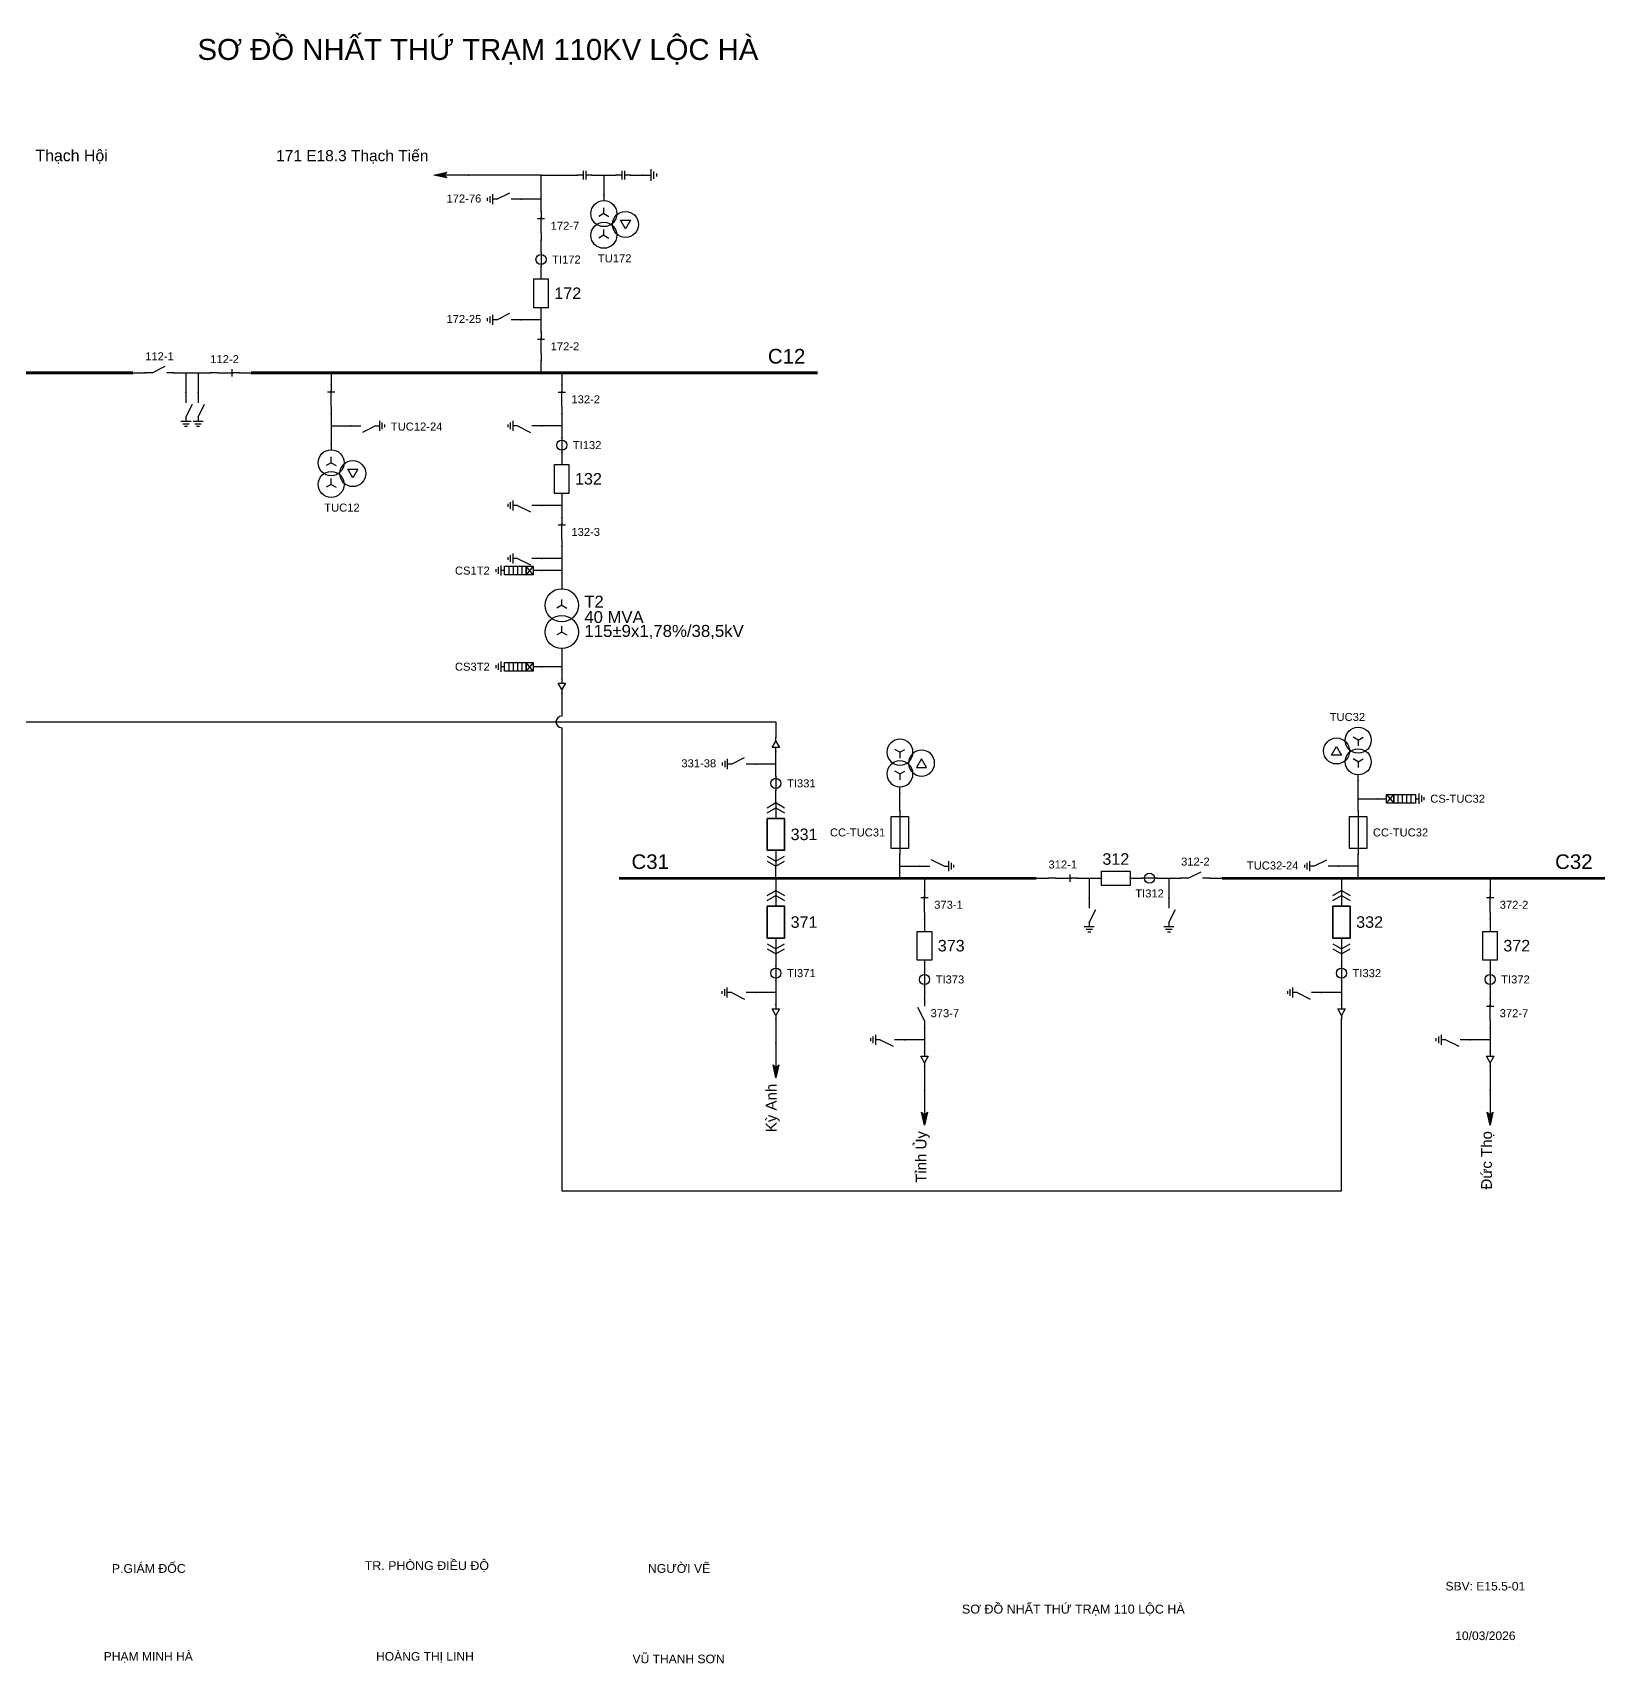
# Model space of a CAD drawing. Header units: millimetres. Extents: x -380 to 411, y 8 to 290.
# Drawn here: x 138.6 to 411, y 7.7 to 290 of the extents above; entities that cross this region are included whole.
import ezdxf

# ---------------------------------------------------------------- set-up
doc = ezdxf.new("R2010")
doc.units = ezdxf.units.MM
for name, color, linetype, lineweight in [('BUSBAR_110KV', 1, 'Continuous', 50), ('BUSBAR_35KV', 30, 'Continuous', 50), ('GROUND', 3, 'Continuous', 25), ('HV_110KV', 1, 'Continuous', 25), ('MV_35KV', 30, 'Continuous', 25)]:
    doc.layers.add(name, color=color, linetype=linetype, lineweight=lineweight)
doc.layers.add('SYM_PORTS', color=8, linetype='Continuous', plot=False)
doc.layers.add('TEXT', color=7, linetype='Continuous')
doc.styles.add('SLD_TEXT', font='arial.ttf')

# ---------------------------------------------------------------- blocks, each defined once
blk = doc.blocks.new('SYM_DISCONNECTOR_OPEN')
at = {"lineweight": 25}
for points in [[(0, -1.25), (-1.125, 1)], [(0, 2.5), (0, 1.25)], [(0, -1.25), (0, -2.5)]]:
    blk.add_lwpolyline(points, dxfattribs=at)
at = {"layer": 'SYM_PORTS'}
for p in [(0, 2.5), (0, -2.5)]:
    blk.add_point(p, dxfattribs=at)
blk.add_attdef('DEVICE_CODE', (1, -0.5), '', height=2)
blk = doc.blocks.new('SYM_EARTHING_SWITCH_OPEN')
at = {"lineweight": 25}
for points in [[(0, 3), (0, 1.25)], [(0, -1.25), (-1.125, 1)], [(-0.875, -2), (0.875, -2)], [(-0.5625, -2.4375), (0.5625, -2.4375)], [(0, -1.25), (0, -2)], [(-0.25, -2.875), (0.25, -2.875)]]:
    blk.add_lwpolyline(points, dxfattribs=at)
at = {"layer": 'SYM_PORTS'}
blk.add_point((0, 3), dxfattribs=at)
blk.add_attdef('DEVICE_CODE', (1.875, 0), '', height=2)
blk = doc.blocks.new('SYM_DISCONNECTOR_CLOSED')
at = {"lineweight": 25}
for points in [[(-0.625, 1.25), (0.625, 1.25)], [(0, 2.5), (0, 1.25)], [(0, -1.25), (0, 1.5)], [(0, -1.25), (0, -2.5)]]:
    blk.add_lwpolyline(points, dxfattribs=at)
at = {"layer": 'SYM_PORTS'}
for p in [(0, 2.5), (0, -2.5)]:
    blk.add_point(p, dxfattribs=at)
blk.add_attdef('DEVICE_CODE', (1.625, -0.5), '', height=2)
blk = doc.blocks.new('SYM_CIRCUIT_BREAKER')
at = {"lineweight": 25}
blk.add_lwpolyline([(-1.25, 2.5), (1.25, 2.5), (1.25, -2.5), (-1.25, -2.5)], close=True, dxfattribs=at)
at = {"layer": 'SYM_PORTS'}
for p in [(0, 2.5), (0, -2.5)]:
    blk.add_point(p, dxfattribs=at)
blk.add_attdef('DEVICE_CODE', (2.25, -0.5), '', height=2)
at = {"flags": 1}
blk.add_attdef('RATING', (2.25, -3.5), '', height=2, dxfattribs=at)
blk = doc.blocks.new('SYM_CURRENT_TRANSFORMER')
at = {"lineweight": 25}
blk.add_lwpolyline([(0, 1.25), (0, -1.25)], dxfattribs=at)
blk.add_circle((0, 0), 0.875, dxfattribs=at)
at = {"layer": 'SYM_PORTS'}
for p in [(0, 1.25), (0, -1.25)]:
    blk.add_point(p, dxfattribs=at)
blk.add_attdef('DEVICE_CODE', (1.875, -1.75), '', height=2)
at = {"flags": 1}
blk.add_attdef('RATIO', (1.875, -4.75), '', height=2, dxfattribs=at)
blk = doc.blocks.new('SYM_COUPLING_CAPACITOR')
at = {"lineweight": 25}
for points in [[(-0.75, 0.25), (0.75, 0.25)], [(0, 1.25), (0, 0.25)], [(-0.75, -0.25), (0.75, -0.25)], [(0, -0.25), (0, -1.25)]]:
    blk.add_lwpolyline(points, dxfattribs=at)
at = {"layer": 'SYM_PORTS'}
for p in [(0, 1.25), (0, -1.25)]:
    blk.add_point(p, dxfattribs=at)
blk.add_attdef('DEVICE_CODE', (1.75, -1.75), '', height=2)
blk = doc.blocks.new('SYM_VOLTAGE_TRANSFORMER')
at = {"lineweight": 25}
for points in [[(0, 4.625), (0, 3.625)], [(0, 1.375), (-0.8625, 0.875)], [(0, 1.375), (0, 2.375)], [(0, 1.375), (0.8625, 0.875)], [(0, -2.375), (-0.8625, -2.875)], [(0, -2.375), (0, -1.375)], [(0, -2.375), (0.8625, -2.875)]]:
    blk.add_lwpolyline(points, dxfattribs=at)
blk.add_lwpolyline([(2.875, 0.25), (4.625, 0.25), (3.75, -1.25)], close=True, dxfattribs=at)
for centre in [(0, 1.375), (3.75, -0.5), (0, -2.375)]:
    blk.add_circle(centre, 2.25, dxfattribs=at)
at = {"layer": 'SYM_PORTS'}
blk.add_point((0, 4.625), dxfattribs=at)
blk.add_attdef('DEVICE_CODE', (7, 1.625), '', height=2)
at = {"flags": 1}
blk.add_attdef('RATIO', (7, -1.375), '', height=2, dxfattribs=at)
blk = doc.blocks.new('SYM_GROUND_SYMBOL')
at = {"lineweight": 25}
for points in [[(0, 1.25), (0, -0.25)], [(-1, -0.25), (1, -0.25)], [(-0.625, -0.75), (0.625, -0.75)], [(-0.25, -1.25), (0.25, -1.25)]]:
    blk.add_lwpolyline(points, dxfattribs=at)
at = {"layer": 'SYM_PORTS'}
blk.add_point((0, 1.25), dxfattribs=at)
blk = doc.blocks.new('SYM_LINE_FEEDER_ARROW')
blk.add_hatch(color=7).paths.add_polyline_path([(0, -3), (-0.5, -0.75), (0, -1.25), (0.5, -0.75)])
at = {"lineweight": 25}
blk.add_lwpolyline([(0, 3), (0, -1.25)], dxfattribs=at)
blk.add_lwpolyline([(0, -3), (-0.5, -0.75), (0, -1.25), (0.5, -0.75)], close=True, dxfattribs=at)
at = {"layer": 'SYM_PORTS'}
blk.add_point((0, 3), dxfattribs=at)
blk.add_attdef('LINE_NAME', (1.5, 0), '', height=2)
blk = doc.blocks.new('SYM_SURGE_ARRESTER')
at = {"lineweight": 25}
for points in [[(0, 4), (0, 2.5)], [(-0.75, 2.5), (0.75, 1.25)], [(0.75, 2.5), (-0.75, 1.25)], [(-0.75, 0.5), (0.75, 0.5)], [(-0.75, -0.25), (0.75, -0.25)], [(-0.75, -1), (0.75, -1)], [(-0.75, -1.75), (0.75, -1.75)], [(0, -2.5), (0, -3.125)], [(-0.875, -3.125), (0.875, -3.125)], [(-0.5625, -3.5625), (0.5625, -3.5625)], [(-0.25, -4), (0.25, -4)]]:
    blk.add_lwpolyline(points, dxfattribs=at)
for points in [[(-0.75, 2.5), (0.75, 2.5), (0.75, 1.25), (-0.75, 1.25)], [(-0.75, 1.25), (0.75, 1.25), (0.75, -2.5), (-0.75, -2.5)]]:
    blk.add_lwpolyline(points, close=True, dxfattribs=at)
at = {"layer": 'SYM_PORTS'}
blk.add_point((0, 4), dxfattribs=at)
blk.add_attdef('DEVICE_CODE', (1.875, 1), '', height=2)
blk = doc.blocks.new('SYM_TRANSFORMER_2W')
at = {"lineweight": 25}
for points in [[(0, 2.3125), (0, 3.3125)], [(0, 2.3125), (-0.8625, 1.8125)], [(0, 2.3125), (0.8625, 1.8125)], [(0, -2.3125), (-0.8625, -2.8125)], [(0, -2.3125), (0, -1.3125)], [(0, -2.3125), (0.8625, -2.8125)]]:
    blk.add_lwpolyline(points, dxfattribs=at)
for centre in [(0, 2.3125), (0, -2.3125)]:
    blk.add_circle(centre, 2.875, dxfattribs=at)
at = {"layer": 'SYM_PORTS'}
for p in [(0, 5.1875), (0, -5.1875)]:
    blk.add_point(p, dxfattribs=at)
blk.add_attdef('DEVICE_CODE', (3.875, 2.1875), '', height=2)
at = {"flags": 1}
for tag, p in [('POWER', (3.875, -0.8125)), ('VOLTAGE_RATIO', (3.875, -3.8125))]:
    blk.add_attdef(tag, p, '', height=2, dxfattribs=at)
blk = doc.blocks.new('SYM_CABLE_TERMINATION')
at = {"lineweight": 25}
blk.add_lwpolyline([(-0.625, 0.5), (0.625, 0.5), (0, -0.625)], close=True, dxfattribs=at)
for points in [[(0, 1.25), (0, 0.5)], [(0, -0.625), (0, -1.25)]]:
    blk.add_lwpolyline(points, dxfattribs=at)
at = {"layer": 'SYM_PORTS'}
for p in [(0, 1.25), (0, -1.25)]:
    blk.add_point(p, dxfattribs=at)
blk = doc.blocks.new('SYM_DRAWOUT_BREAKER')
at = {"lineweight": 25}
for points in [[(-1.5, 4.625), (0, 5.5), (1.5, 4.625)], [(-1.5, 3.75), (0, 4.625), (1.5, 3.75)], [(0, 5.5), (0, 2.75)], [(0, -2.75), (0, -5.5)], [(-1.5, -3.75), (0, -4.625), (1.5, -3.75)], [(-1.5, -4.625), (0, -5.5), (1.5, -4.625)]]:
    blk.add_lwpolyline(points, dxfattribs=at)
at = {"lineweight": 35}
blk.add_lwpolyline([(-1.5, 2.75), (1.5, 2.75), (1.5, -2.75), (-1.5, -2.75)], close=True, dxfattribs=at)
at = {"layer": 'SYM_PORTS'}
for p in [(0, 5.5), (0, -5.5)]:
    blk.add_point(p, dxfattribs=at)
blk.add_attdef('DEVICE_CODE', (2.5, 2.5), '', height=2)
at = {"flags": 1}
blk.add_attdef('RATING', (2.5, -0.5), '', height=2, dxfattribs=at)
blk = doc.blocks.new('SYM_FUSE_DISCONNECTOR')
at = {"lineweight": 25}
blk.add_lwpolyline([(0, 3.75), (0, -3.75)], dxfattribs=at)
blk.add_lwpolyline([(-1.5, 2.75), (1.5, 2.75), (1.5, -2.75), (-1.5, -2.75)], close=True, dxfattribs=at)
at = {"layer": 'SYM_PORTS'}
for p in [(0, 3.75), (0, -3.75)]:
    blk.add_point(p, dxfattribs=at)
blk.add_attdef('DEVICE_CODE', (2.5, 0.75), '', height=2)
at = {"flags": 1}
blk.add_attdef('RATING', (2.5, -2.25), '', height=2, dxfattribs=at)

msp = doc.modelspace()

# ---------------------------------------------------------------- linework, layer by layer
at = {"layer": 'BUSBAR_110KV', "const_width": 0.481}
for points in [[(62.1, 231.1), (155.98, 231.1)], [(176.44, 231.1), (274.51, 231.1)]]:
    msp.add_lwpolyline(points, dxfattribs=at)
at = {"layer": 'BUSBAR_35KV', "const_width": 0.481}
for points in [[(240.11, 143.6), (312.32, 143.6)], [(344.46, 143.6), (410.76, 143.6)]]:
    msp.add_lwpolyline(points, dxfattribs=at)
at = {"layer": 'GROUND'}
msp.add_lwpolyline([(242.07, 265.33), (244.16, 265.33)], dxfattribs=at)
at = {"layer": 'HV_110KV'}
for points in [[(226.61, 265.33), (214.07, 265.33)], [(226.61, 261.14), (226.61, 265.33)], [(226.61, 265.33), (232.89, 265.33)], [(235.39, 265.33), (237.48, 265.33)], [(237.48, 265.33), (237.48, 261.9)], [(237.48, 265.33), (239.57, 265.33)], [(226.61, 261.14), (223.19, 261.14)], [(226.61, 259.05), (226.61, 261.14)], [(226.61, 251.96), (226.61, 254.05)], [(226.61, 247.37), (226.61, 249.46)], [(226.61, 240.28), (223.19, 240.28)], [(226.61, 240.28), (226.61, 242.37)], [(226.61, 238.19), (226.61, 240.28)], [(226.61, 231.1), (226.61, 233.19)], [(155.98, 231.1), (158.07, 231.1)], [(163.07, 231.1), (165.16, 231.1)], [(165.16, 231.1), (165.16, 227.67)], [(165.16, 231.1), (167.25, 231.1)], [(167.25, 231.1), (167.25, 227.67)], [(167.25, 231.1), (169.35, 231.1)], [(174.35, 231.1), (176.44, 231.1)], [(190.28, 231.1), (190.28, 229)], [(230.2, 231.1), (230.2, 229)], [(190.28, 224), (190.28, 221.91)], [(230.2, 224), (230.2, 221.91)], [(190.28, 221.91), (193.7, 221.91)], [(190.28, 221.91), (190.28, 218.78)], [(230.2, 221.91), (226.77, 221.91)], [(230.2, 221.91), (230.2, 219.82)], [(230.2, 217.32), (230.2, 215.23)], [(230.2, 210.23), (230.2, 208.14)], [(230.2, 208.14), (226.77, 208.14)], [(230.2, 208.14), (230.2, 206.05)], [(230.2, 201.05), (230.2, 198.96)], [(230.2, 198.96), (226.77, 198.96)], [(230.2, 198.96), (230.2, 196.87)], [(230.2, 196.87), (226.77, 196.87)], [(230.2, 196.87), (230.2, 193.73)]]:
    msp.add_lwpolyline(points, dxfattribs=at)
at = {"layer": 'MV_35KV'}
for points in [[(230.2, 183.35), (230.2, 180.22)], [(230.2, 180.22), (226.77, 180.22)], [(230.2, 180.22), (230.2, 178.13)], [(104.25, 175.63), (104.25, 172.93), (104.25, 170.66), (267.26, 170.66), (267.26, 167.96)], [(267.26, 163.37), (267.26, 165.46)], [(267.26, 163.37), (263.84, 163.37)], [(267.26, 161.28), (267.26, 163.37)], [(267.26, 156.69), (267.26, 158.78)], [(288.73, 155.28), (288.73, 158.42)], [(368.05, 157.37), (368.05, 160.51)], [(368.05, 155.28), (368.05, 157.37)], [(368.05, 157.37), (371.47, 157.37)], [(288.73, 145.69), (288.73, 147.78)], [(368.05, 145.69), (368.05, 147.78)], [(267.26, 143.6), (267.26, 145.69)], [(288.73, 143.6), (288.73, 145.69)], [(288.73, 145.69), (292.15, 145.69)], [(368.05, 145.69), (364.62, 145.69)], [(368.05, 143.6), (368.05, 145.69)], [(267.26, 143.6), (267.26, 141.5)], [(292.98, 143.6), (292.98, 141.5)], [(312.32, 143.6), (314.41, 143.6)], [(319.41, 143.6), (321.5, 143.6)], [(321.5, 143.6), (321.5, 140.17)], [(321.5, 143.6), (323.59, 143.6)], [(328.59, 143.6), (330.68, 143.6)], [(333.18, 143.6), (335.28, 143.6)], [(335.28, 143.6), (335.28, 140.17)], [(335.28, 143.6), (337.37, 143.6)], [(342.37, 143.6), (344.46, 143.6)], [(365.15, 143.6), (365.15, 141.5)], [(390.87, 143.6), (390.87, 141.5)], [(292.98, 136.5), (292.98, 134.41)], [(390.87, 136.5), (390.87, 134.41)], [(267.26, 130.5), (267.26, 128.41)], [(365.15, 130.5), (365.15, 128.41)], [(292.98, 129.41), (292.98, 127.32)], [(390.87, 129.41), (390.87, 127.32)], [(267.26, 125.91), (267.26, 123.82)], [(292.98, 124.82), (292.98, 122.73)], [(365.15, 125.91), (365.15, 123.82)], [(390.87, 124.82), (390.87, 122.73)], [(267.26, 123.82), (263.84, 123.82)], [(267.26, 123.82), (267.26, 121.73)], [(365.15, 123.82), (361.72, 123.82)], [(365.15, 123.82), (365.15, 121.73)], [(267.26, 119.23), (267.26, 115.05)], [(292.98, 117.73), (292.98, 115.64)], [(390.87, 117.73), (390.87, 115.64)], [(292.98, 115.64), (289.56, 115.64)], [(292.98, 115.64), (292.98, 113.55)], [(390.87, 115.64), (387.44, 115.64)], [(390.87, 115.64), (390.87, 113.55)], [(292.98, 111.05), (292.98, 106.87)], [(390.87, 111.05), (390.87, 106.87)]]:
    msp.add_lwpolyline(points, dxfattribs=at)
msp.add_lwpolyline([(230.2, 175.63), (230.2, 171.66, 1), (230.2, 169.66), (230.2, 89.51), (365.15, 89.51), (365.15, 116.53), (365.15, 119.23)], format="xyb", dxfattribs=at)

# ---------------------------------------------------------------- block references
at = {"layer": 'GROUND'}
for name, p, rotation in [('SYM_COUPLING_CAPACITOR', (240.82, 265.33), 270), ('SYM_GROUND_SYMBOL', (245.41, 265.33), 90)]:
    msp.add_blockref(name, p, dxfattribs=dict(at, rotation=rotation))
at = {"layer": 'HV_110KV', "rotation": 270}
for name, p in [('SYM_LINE_FEEDER_ARROW', (211.07, 265.33)), ('SYM_COUPLING_CAPACITOR', (234.14, 265.33))]:
    msp.add_blockref(name, p, dxfattribs=at)
at = {"layer": 'HV_110KV'}
ref = msp.add_blockref('SYM_EARTHING_SWITCH_OPEN', (220.19, 261.14), dxfattribs=dict(at, rotation=270))
ref.add_attrib('DEVICE_CODE', '172-76', (210.25, 260.58), dxfattribs={"layer": 'TEXT', "height": 1.385, "style": 'SLD_TEXT'})
ref = msp.add_blockref('SYM_VOLTAGE_TRANSFORMER', (237.48, 257.28), dxfattribs=at)
ref.add_attrib('DEVICE_CODE', 'TU172', (236.45, 250.22), dxfattribs={"layer": 'TEXT', "height": 1.385, "style": 'SLD_TEXT'})
ref = msp.add_blockref('SYM_DISCONNECTOR_CLOSED', (226.61, 256.55), dxfattribs=at)
ref.add_attrib('DEVICE_CODE', '172-7', (228.28, 255.86), dxfattribs={"layer": 'TEXT', "height": 1.385, "style": 'SLD_TEXT'})
ref = msp.add_blockref('SYM_CURRENT_TRANSFORMER', (226.61, 250.71), dxfattribs=at)
ref.add_attrib('DEVICE_CODE', 'TI172', (228.53, 250.02), dxfattribs={"layer": 'TEXT', "height": 1.385, "style": 'SLD_TEXT'})
ref = msp.add_blockref('SYM_CIRCUIT_BREAKER', (226.61, 244.87), dxfattribs=at)
ref.add_attrib('DEVICE_CODE', '172', (228.91, 243.87), dxfattribs={"layer": 'TEXT', "height": 1.996, "style": 'SLD_TEXT'})
ref = msp.add_blockref('SYM_EARTHING_SWITCH_OPEN', (220.19, 240.28), dxfattribs=dict(at, rotation=270))
ref.add_attrib('DEVICE_CODE', '172-25', (210.25, 239.72), dxfattribs={"layer": 'TEXT', "height": 1.385, "style": 'SLD_TEXT'})
ref = msp.add_blockref('SYM_DISCONNECTOR_CLOSED', (226.61, 235.69), dxfattribs=at)
ref.add_attrib('DEVICE_CODE', '172-2', (228.28, 234.99), dxfattribs={"layer": 'TEXT', "height": 1.385, "style": 'SLD_TEXT'})
ref = msp.add_blockref('SYM_DISCONNECTOR_OPEN', (160.57, 231.1), dxfattribs=dict(at, rotation=270))
ref.add_attrib('DEVICE_CODE', '112-1', (158.1, 233.27), dxfattribs={"layer": 'TEXT', "height": 1.385, "style": 'SLD_TEXT'})
ref = msp.add_blockref('SYM_DISCONNECTOR_CLOSED', (171.85, 231.1), dxfattribs=dict(at, rotation=270))
ref.add_attrib('DEVICE_CODE', '112-2', (169.37, 232.77), dxfattribs={"layer": 'TEXT', "height": 1.385, "style": 'SLD_TEXT'})
ref = msp.add_blockref('SYM_DISCONNECTOR_CLOSED', (190.28, 226.5), dxfattribs=dict(at, xscale=-1))
ref.add_attrib('DEVICE_CODE', 'TUC12-2', (180.76, 225.81), dxfattribs={"layer": 'TEXT', "extrusion": (0, 0, -1), "height": 1.385, "style": 'SLD_TEXT'})
ref = msp.add_blockref('SYM_DISCONNECTOR_CLOSED', (230.2, 226.5), dxfattribs=at)
ref.add_attrib('DEVICE_CODE', '132-2', (231.87, 225.82), dxfattribs={"layer": 'TEXT', "height": 1.385, "style": 'SLD_TEXT'})
ref = msp.add_blockref('SYM_EARTHING_SWITCH_OPEN', (167.25, 224.67), dxfattribs=dict(at, xscale=-1))
ref.add_attrib('DEVICE_CODE', '112-25', (170.39, 219.36), dxfattribs={"layer": 'TEXT', "extrusion": (0, 0, -1), "height": 1.385, "style": 'SLD_TEXT'})
ref = msp.add_blockref('SYM_EARTHING_SWITCH_OPEN', (165.16, 224.67), dxfattribs=dict(at, xscale=-1))
ref.add_attrib('DEVICE_CODE', '112-15', (162.28, 219.36), dxfattribs={"layer": 'TEXT', "extrusion": (0, 0, -1), "height": 1.385, "style": 'SLD_TEXT'})
ref = msp.add_blockref('SYM_EARTHING_SWITCH_OPEN', (223.77, 221.91), dxfattribs=dict(at, xscale=-1, rotation=270))
ref.add_attrib('DEVICE_CODE', '132-25', (213.83, 221.1), dxfattribs={"layer": 'TEXT', "extrusion": (0, 0, -1), "height": 1.385, "style": 'SLD_TEXT'})
ref = msp.add_blockref('SYM_EARTHING_SWITCH_OPEN', (196.7, 221.91), dxfattribs=dict(at, rotation=90))
ref.add_attrib('DEVICE_CODE', 'TUC12-24', (200.62, 221.1), dxfattribs={"layer": 'TEXT', "height": 1.385, "style": 'SLD_TEXT'})
ref = msp.add_blockref('SYM_VOLTAGE_TRANSFORMER', (190.28, 214.15), dxfattribs=at)
ref.add_attrib('DEVICE_CODE', 'TUC12', (189.09, 207.07), dxfattribs={"layer": 'TEXT', "height": 1.385, "style": 'SLD_TEXT'})
ref = msp.add_blockref('SYM_CURRENT_TRANSFORMER', (230.2, 218.57), dxfattribs=at)
ref.add_attrib('DEVICE_CODE', 'TI132', (232.12, 217.89), dxfattribs={"layer": 'TEXT', "height": 1.385, "style": 'SLD_TEXT'})
ref = msp.add_blockref('SYM_CIRCUIT_BREAKER', (230.2, 212.73), dxfattribs=at)
ref.add_attrib('DEVICE_CODE', '132', (232.49, 211.75), dxfattribs={"layer": 'TEXT', "height": 1.997, "style": 'SLD_TEXT'})
ref = msp.add_blockref('SYM_EARTHING_SWITCH_OPEN', (223.77, 208.14), dxfattribs=dict(at, xscale=-1, rotation=270))
ref.add_attrib('DEVICE_CODE', '132-35', (213.83, 207.33), dxfattribs={"layer": 'TEXT', "extrusion": (0, 0, -1), "height": 1.385, "style": 'SLD_TEXT'})
ref = msp.add_blockref('SYM_DISCONNECTOR_CLOSED', (230.2, 203.55), dxfattribs=at)
ref.add_attrib('DEVICE_CODE', '132-3', (231.87, 202.86), dxfattribs={"layer": 'TEXT', "height": 1.385, "style": 'SLD_TEXT'})
ref = msp.add_blockref('SYM_EARTHING_SWITCH_OPEN', (223.77, 198.96), dxfattribs=dict(at, xscale=-1, rotation=270))
ref.add_attrib('DEVICE_CODE', '132-38', (213.83, 198.15), dxfattribs={"layer": 'TEXT', "extrusion": (0, 0, -1), "height": 1.385, "style": 'SLD_TEXT'})
ref = msp.add_blockref('SYM_SURGE_ARRESTER', (222.77, 196.87), dxfattribs=dict(at, rotation=270))
ref.add_attrib('DEVICE_CODE', 'CS1T2', (211.71, 196.17), dxfattribs={"layer": 'TEXT', "height": 1.385, "style": 'SLD_TEXT'})
ref = msp.add_blockref('SYM_TRANSFORMER_2W', (230.2, 188.54), dxfattribs=at)
ref.add_attrib('DEVICE_CODE', 'T2', (234.12, 190.47), dxfattribs={"layer": 'TEXT', "height": 2.046, "style": 'SLD_TEXT'})
at = {"layer": 'MV_35KV'}
ref = msp.add_blockref('SYM_SURGE_ARRESTER', (222.77, 180.22), dxfattribs=dict(at, rotation=270))
ref.add_attrib('DEVICE_CODE', 'CS3T2', (211.71, 179.53), dxfattribs={"layer": 'TEXT', "height": 1.385, "style": 'SLD_TEXT'})
for name, p in [('SYM_CABLE_TERMINATION', (230.2, 176.88)), ('SYM_CABLE_TERMINATION', (267.26, 120.48)), ('SYM_CABLE_TERMINATION', (365.15, 120.48)), ('SYM_LINE_FEEDER_ARROW', (267.26, 112.05)), ('SYM_CABLE_TERMINATION', (292.98, 112.3)), ('SYM_CABLE_TERMINATION', (390.87, 112.3)), ('SYM_LINE_FEEDER_ARROW', (292.98, 103.87)), ('SYM_LINE_FEEDER_ARROW', (390.87, 103.87))]:
    msp.add_blockref(name, p, dxfattribs=at)
ref = msp.add_blockref('SYM_VOLTAGE_TRANSFORMER', (368.05, 165.13), dxfattribs=dict(at, rotation=180))
ref.add_attrib('DEVICE_CODE', 'TUC32', (363.11, 170.83), dxfattribs={"layer": 'TEXT', "height": 1.385, "style": 'SLD_TEXT'})
ref = msp.add_blockref('SYM_VOLTAGE_TRANSFORMER', (288.73, 163.04), dxfattribs=dict(at, xscale=-1, rotation=180))
ref.add_attrib('DEVICE_CODE', 'TUC31', (287.54, 168.73), dxfattribs={"layer": 'TEXT', "extrusion": (0, 0, -1), "height": 1.385, "style": 'SLD_TEXT'})
at = {"layer": 'MV_35KV', "rotation": 180}
msp.add_blockref('SYM_CABLE_TERMINATION', (267.26, 166.71), dxfattribs=at)
at = {"layer": 'MV_35KV'}
ref = msp.add_blockref('SYM_EARTHING_SWITCH_OPEN', (260.84, 163.37), dxfattribs=dict(at, rotation=270))
ref.add_attrib('DEVICE_CODE', '331-38', (250.9, 162.81), dxfattribs={"layer": 'TEXT', "height": 1.385, "style": 'SLD_TEXT'})
ref = msp.add_blockref('SYM_CURRENT_TRANSFORMER', (267.26, 160.03), dxfattribs=at)
ref.add_attrib('DEVICE_CODE', 'TI331', (269.19, 159.34), dxfattribs={"layer": 'TEXT', "height": 1.385, "style": 'SLD_TEXT'})
ref = msp.add_blockref('SYM_SURGE_ARRESTER', (375.47, 157.37), dxfattribs=dict(at, rotation=90))
ref.add_attrib('DEVICE_CODE', 'CS-TUC32', (380.52, 156.68), dxfattribs={"layer": 'TEXT', "height": 1.385, "style": 'SLD_TEXT'})
ref = msp.add_blockref('SYM_DRAWOUT_BREAKER', (267.26, 151.19), dxfattribs=at)
ref.add_attrib('DEVICE_CODE', '331', (269.81, 150.2), dxfattribs={"layer": 'TEXT', "height": 1.997, "style": 'SLD_TEXT'})
ref = msp.add_blockref('SYM_FUSE_DISCONNECTOR', (288.73, 151.53), dxfattribs=at)
ref.add_attrib('DEVICE_CODE', 'CC-TUC31', (276.62, 150.84), dxfattribs={"layer": 'TEXT', "height": 1.385, "style": 'SLD_TEXT'})
ref = msp.add_blockref('SYM_FUSE_DISCONNECTOR', (368.05, 151.53), dxfattribs=at)
ref.add_attrib('DEVICE_CODE', 'CC-TUC32', (370.59, 150.84), dxfattribs={"layer": 'TEXT', "height": 1.385, "style": 'SLD_TEXT'})
ref = msp.add_blockref('SYM_EARTHING_SWITCH_OPEN', (295.15, 145.69), dxfattribs=dict(at, xscale=-1, rotation=90))
ref.add_attrib('DEVICE_CODE', 'TUC31-14', (299.07, 145.12), dxfattribs={"layer": 'TEXT', "extrusion": (0, 0, -1), "height": 1.385, "style": 'SLD_TEXT'})
ref = msp.add_blockref('SYM_CIRCUIT_BREAKER', (326.09, 143.6), dxfattribs=dict(at, rotation=270))
ref.add_attrib('DEVICE_CODE', '312', (323.77, 145.93), dxfattribs={"layer": 'TEXT', "height": 1.997, "style": 'SLD_TEXT'})
ref = msp.add_blockref('SYM_DISCONNECTOR_OPEN', (339.87, 143.6), dxfattribs=dict(at, rotation=270))
ref.add_attrib('DEVICE_CODE', '312-2', (337.39, 145.79), dxfattribs={"layer": 'TEXT', "height": 1.385, "style": 'SLD_TEXT'})
ref = msp.add_blockref('SYM_EARTHING_SWITCH_OPEN', (361.62, 145.69), dxfattribs=dict(at, rotation=270))
ref.add_attrib('DEVICE_CODE', 'TUC32-24', (348.78, 145.12), dxfattribs={"layer": 'TEXT', "height": 1.385, "style": 'SLD_TEXT'})
ref = msp.add_blockref('SYM_DISCONNECTOR_CLOSED', (316.91, 143.6), dxfattribs=dict(at, rotation=270))
ref.add_attrib('DEVICE_CODE', '312-1', (314.44, 145.29), dxfattribs={"layer": 'TEXT', "height": 1.385, "style": 'SLD_TEXT'})
ref = msp.add_blockref('SYM_CURRENT_TRANSFORMER', (331.93, 143.6), dxfattribs=dict(at, rotation=270))
ref.add_attrib('DEVICE_CODE', 'TI312', (329.46, 140.28), dxfattribs={"layer": 'TEXT', "height": 1.385, "style": 'SLD_TEXT'})
ref = msp.add_blockref('SYM_DRAWOUT_BREAKER', (267.26, 136), dxfattribs=at)
ref.add_attrib('DEVICE_CODE', '371', (269.81, 135.02), dxfattribs={"layer": 'TEXT', "height": 1.997, "style": 'SLD_TEXT'})
ref = msp.add_blockref('SYM_DISCONNECTOR_CLOSED', (292.98, 139), dxfattribs=at)
ref.add_attrib('DEVICE_CODE', '373-1', (294.66, 138.32), dxfattribs={"layer": 'TEXT', "height": 1.385, "style": 'SLD_TEXT'})
ref = msp.add_blockref('SYM_DRAWOUT_BREAKER', (365.15, 136), dxfattribs=at)
ref.add_attrib('DEVICE_CODE', '332', (367.69, 135.02), dxfattribs={"layer": 'TEXT', "height": 1.997, "style": 'SLD_TEXT'})
ref = msp.add_blockref('SYM_DISCONNECTOR_CLOSED', (390.87, 139), dxfattribs=at)
ref.add_attrib('DEVICE_CODE', '372-2', (392.54, 138.32), dxfattribs={"layer": 'TEXT', "height": 1.385, "style": 'SLD_TEXT'})
ref = msp.add_blockref('SYM_EARTHING_SWITCH_OPEN', (335.28, 137.17), dxfattribs=dict(at, xscale=-1))
ref.add_attrib('DEVICE_CODE', '312-25', (332.39, 131.86), dxfattribs={"layer": 'TEXT', "extrusion": (0, 0, -1), "height": 1.385, "style": 'SLD_TEXT'})
ref = msp.add_blockref('SYM_EARTHING_SWITCH_OPEN', (321.5, 137.17), dxfattribs=dict(at, xscale=-1))
ref.add_attrib('DEVICE_CODE', '312-15', (318.62, 131.86), dxfattribs={"layer": 'TEXT', "extrusion": (0, 0, -1), "height": 1.385, "style": 'SLD_TEXT'})
ref = msp.add_blockref('SYM_CIRCUIT_BREAKER', (292.98, 131.91), dxfattribs=at)
ref.add_attrib('DEVICE_CODE', '373', (295.28, 130.93), dxfattribs={"layer": 'TEXT', "height": 1.997, "style": 'SLD_TEXT'})
ref = msp.add_blockref('SYM_CIRCUIT_BREAKER', (390.87, 131.91), dxfattribs=at)
ref.add_attrib('DEVICE_CODE', '372', (393.16, 130.93), dxfattribs={"layer": 'TEXT', "height": 1.997, "style": 'SLD_TEXT'})
ref = msp.add_blockref('SYM_CURRENT_TRANSFORMER', (267.26, 127.16), dxfattribs=at)
ref.add_attrib('DEVICE_CODE', 'TI371', (269.19, 126.48), dxfattribs={"layer": 'TEXT', "height": 1.385, "style": 'SLD_TEXT'})
ref = msp.add_blockref('SYM_CURRENT_TRANSFORMER', (292.98, 126.07), dxfattribs=at)
ref.add_attrib('DEVICE_CODE', 'TI373', (294.91, 125.39), dxfattribs={"layer": 'TEXT', "height": 1.385, "style": 'SLD_TEXT'})
ref = msp.add_blockref('SYM_CURRENT_TRANSFORMER', (365.15, 127.16), dxfattribs=at)
ref.add_attrib('DEVICE_CODE', 'TI332', (367.07, 126.48), dxfattribs={"layer": 'TEXT', "height": 1.385, "style": 'SLD_TEXT'})
ref = msp.add_blockref('SYM_CURRENT_TRANSFORMER', (390.87, 126.07), dxfattribs=at)
ref.add_attrib('DEVICE_CODE', 'TI372', (392.79, 125.39), dxfattribs={"layer": 'TEXT', "height": 1.385, "style": 'SLD_TEXT'})
ref = msp.add_blockref('SYM_EARTHING_SWITCH_OPEN', (358.72, 123.82), dxfattribs=dict(at, xscale=-1, rotation=270))
ref.add_attrib('DEVICE_CODE', '332-38', (348.78, 123.01), dxfattribs={"layer": 'TEXT', "extrusion": (0, 0, -1), "height": 1.385, "style": 'SLD_TEXT'})
ref = msp.add_blockref('SYM_EARTHING_SWITCH_OPEN', (260.84, 123.82), dxfattribs=dict(at, xscale=-1, rotation=270))
ref.add_attrib('DEVICE_CODE', '371-76', (250.9, 123.01), dxfattribs={"layer": 'TEXT', "extrusion": (0, 0, -1), "height": 1.385, "style": 'SLD_TEXT'})
ref = msp.add_blockref('SYM_DISCONNECTOR_OPEN', (292.98, 120.23), dxfattribs=at)
ref.add_attrib('DEVICE_CODE', '373-7', (294.03, 119.55), dxfattribs={"layer": 'TEXT', "height": 1.385, "style": 'SLD_TEXT'})
ref = msp.add_blockref('SYM_DISCONNECTOR_CLOSED', (390.87, 120.23), dxfattribs=at)
ref.add_attrib('DEVICE_CODE', '372-7', (392.54, 119.55), dxfattribs={"layer": 'TEXT', "height": 1.385, "style": 'SLD_TEXT'})
ref = msp.add_blockref('SYM_EARTHING_SWITCH_OPEN', (384.44, 115.64), dxfattribs=dict(at, xscale=-1, rotation=270))
ref.add_attrib('DEVICE_CODE', '372-76', (374.5, 114.83), dxfattribs={"layer": 'TEXT', "extrusion": (0, 0, -1), "height": 1.385, "style": 'SLD_TEXT'})
ref = msp.add_blockref('SYM_EARTHING_SWITCH_OPEN', (286.56, 115.64), dxfattribs=dict(at, xscale=-1, rotation=270))
ref.add_attrib('DEVICE_CODE', '373-76', (276.62, 114.83), dxfattribs={"layer": 'TEXT', "extrusion": (0, 0, -1), "height": 1.385, "style": 'SLD_TEXT'})

# ---------------------------------------------------------------- texts
at = {"layer": 'TEXT', "attachment_point": 7, "style": 'SLD_TEXT'}
for s, insert, char_height in [('SƠ ĐỒ NHẤT THỨ TRẠM 110KV LỘC HÀ', (167.15, 284.46), 3.6276), ('Thạch Hội', (139.11, 267.3), 1.965), ('171 E18.3 Thạch Tiến', (180.76, 267.31), 1.9177), ('C12', (265.88, 232.67), 2.526), ('40 MVA', (234.12, 187.76), 2.063), ('115±9x1,78%/38,5kV', (234.12, 184.99), 2.0789), ('C31', (242.27, 145.17), 2.528), ('C32', (402.13, 145.17), 2.528), ('TR. PHÒNG ĐIỀU ĐỘ', (196.09, 23.5), 1.5404), ('P.GIÁM ĐỐC', (152.33, 23.33), 1.525), ('NGƯỜI VẼ', (245.12, 23.34), 1.514), ('SBV: E15.5-01', (383.16, 20.29), 1.4931), ('SƠ ĐỒ NHẤT THỨ TRẠM 110 LỘC HÀ', (299.46, 15.97), 1.5484), ('10/03/2026', (384.84, 11.7), 1.493), ('PHẠM MINH HÀ', (150.93, 7.82), 1.4931), ('HOÀNG THỊ LINH', (198.06, 7.82), 1.4931), ('VŨ THANH SƠN', (242.45, 7.69), 1.4931)]:
    msp.add_mtext(s, dxfattribs=dict(at, insert=insert, char_height=char_height))
at = {"layer": 'TEXT', "char_height": 1.859, "attachment_point": 7, "rotation": 90, "style": 'SLD_TEXT'}
for s, insert in [('Kỳ Anh', (267.93, 99.64)), ('Tỉnh Ủy', (293.88, 90.88)), ('Đức Thọ', (391.59, 89.72))]:
    msp.add_mtext(s, dxfattribs=dict(at, insert=insert))

doc.saveas('drawing.dxf')
